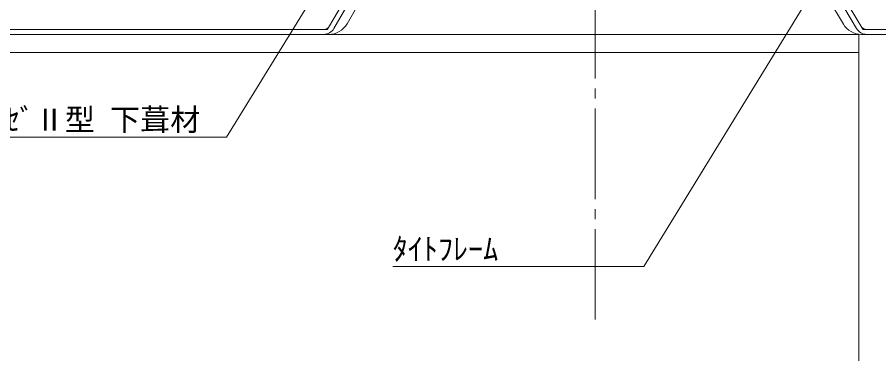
# Model space of a CAD drawing. Units: millimetres at full size, sheet at 1:5; details may follow other scales. Extents: x -3142 to 7368, y -2477 to 558.
# Drawn here: x -276.6 to 152.3, y -1933.4 to -1765.9 of the extents above; entities that cross this region are included whole.
import ezdxf
from ezdxf.enums import TextEntityAlignment as Align

# ---------------------------------------------------------------- set-up
doc = ezdxf.new("R2010")
doc.units = ezdxf.units.MM
doc.header["$LTSCALE"] = 5
doc.linetypes.add('CHAIN2', pattern=[12, 9, -1, 1, -1])
doc.layers.add('0-0_0', color=7, linetype='Continuous', lineweight=18)
doc.styles.add('ＭＳ ゴシック', font='')
doc.styles.get('ＭＳ ゴシック').set_extended_font_data('MS Gothic')

msp = doc.modelspace()

# ---------------------------------------------------------------- linework, layer by layer
at = {"layer": '0-0_0'}
for p, q in [((-121.064, -1770.167), (-26.308, -1606.409)), ((-118.9, -1771.419), (-24.144, -1607.661)), ((-112.402, -1769.173), (-21.26, -1611.661)), ((51.739, -1620.629), (141.203, -1771.475)), ((53.889, -1619.354), (143.354, -1770.2)), ((48.583, -1624.129), (134.664, -1769.271)), ((142.421, -1774.414), (-737.839, -1774.414)), ((-124.094, -1771.914), (-353.636, -1771.914)), ((-121.49, -1774.414), (-353.636, -1774.414)), ((142.421, -1774.414), (142.421, -2015.408)), ((261.371, -1774.414), (143.695, -1774.414)), ((146.364, -1771.914), (261.371, -1771.914)), ((142.421, -1783.414), (-737.839, -1783.414))]:
    msp.add_line(p, q, dxfattribs=at)
at = {"layer": '0-0_0', "color": 4, "linetype": 'CHAIN2'}
msp.add_line((11.146, -1916.338), (11.146, -1611.423), dxfattribs=at)
at = {"layer": '0-0_0', "color": 4}
for p, q in [((122.252, -1748.343), (35.342, -1889.952)), ((-172.387, -1825.64), (-129.699, -1756.085)), ((-172.387, -1825.64), (-432.878, -1825.64)), ((35.342, -1889.952), (-89.658, -1889.952))]:
    msp.add_line(p, q, dxfattribs=at)
at = {"layer": '0-0_0', "color": 5}
for p, q in [((-122.075, -1771.914), (-121.064, -1770.167)), ((144.371, -1771.914), (143.354, -1770.2)), ((-122.075, -1771.914), (-124.094, -1771.914)), ((144.371, -1771.914), (146.364, -1771.914))]:
    msp.add_line(p, q, dxfattribs=at)
at = {"layer": '0-0_0'}
for centre, radius, start, end in [((-124.094, -1768.414), 3.5, 270, 329.94482), ((-121.49, -1763.914), 10.5, 270, 329.94482), ((143.695, -1763.914), 10.5, 210.67157, 270), ((146.364, -1768.414), 3.5, 210.67157, 270), ((-124.094, -1768.414), 6, 270, 329.94482), ((146.364, -1768.414), 6, 210.67157, 270)]:
    msp.add_arc(centre, radius, start, end, dxfattribs=at)

# ---------------------------------------------------------------- texts
at = {"layer": '0-0_0', "style": 'ＭＳ ゴシック'}
for s, p in [('二重折板断熱方法 KKﾊｾﾞⅡ型 下葺材', (-432.878, -1825.64)), ('ﾀｲﾄﾌﾚｰﾑ', (-89.658, -1889.952))]:
    msp.add_text(s, height=11, dxfattribs=at).set_placement(p, align=Align.BOTTOM_LEFT)

doc.saveas('drawing.dxf')
